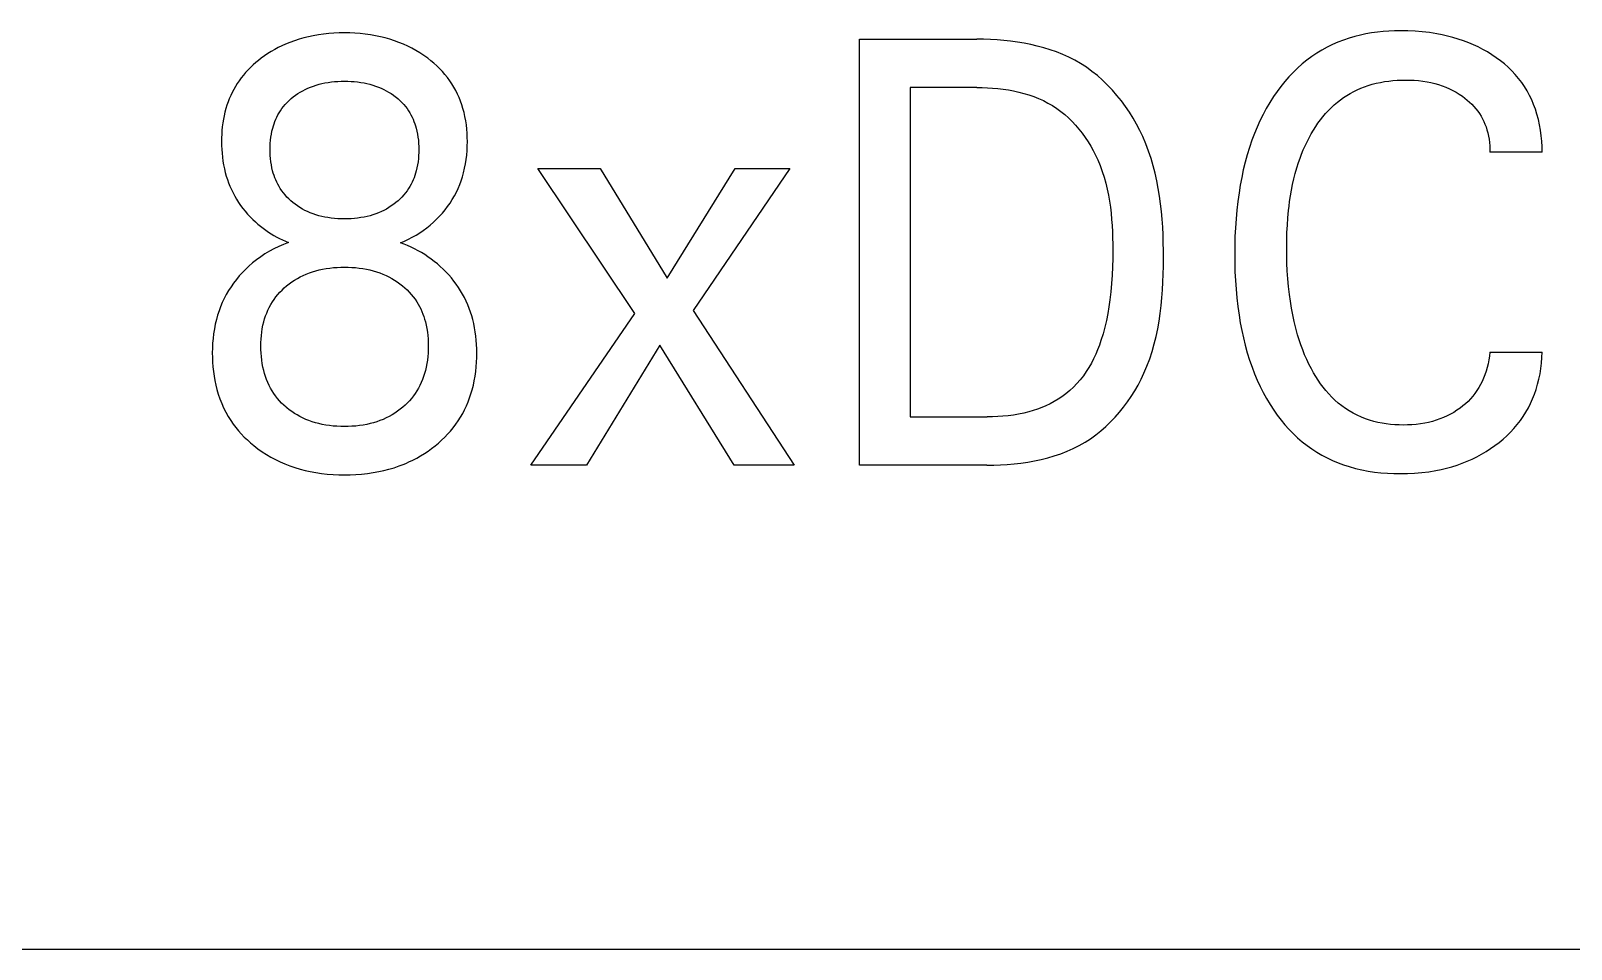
# Model space of a CAD drawing. Extents: x 0 to 420, y 0 to 297.
# Drawn here: x 146.12 to 154.08, y 225.97 to 230.71 of the extents above; entities that cross this region are included whole.
import ezdxf

# ---------------------------------------------------------------- set-up
doc = ezdxf.new("R2010")
doc.units = 0
doc.header["$LTSCALE"] = 23.1
doc.layers.add('10000_FRONT', color=7, linetype='CONTINUOUS')

msp = doc.modelspace()

# ---------------------------------------------------------------- linework, layer by layer
at = {"layer": '10000_FRONT', "color": 7, "linetype": 'CONTINUOUS'}
for p, q in [((147.5571, 230.6815), (147.5328, 230.6755)), ((147.5816, 230.6866), (147.5571, 230.6815)), ((147.6082, 230.6912), (147.5816, 230.6866)), ((147.6349, 230.6949), (147.6082, 230.6912)), ((147.6618, 230.6977), (147.6349, 230.6949)), ((147.6887, 230.6997), (147.6618, 230.6977)), ((147.7157, 230.7008), (147.6887, 230.6997)), ((147.7427, 230.7012), (147.7157, 230.7008)), ((147.7697, 230.7008), (147.7427, 230.7012)), ((147.7967, 230.6997), (147.7697, 230.7008)), ((147.8236, 230.6977), (147.7967, 230.6997)), ((147.8505, 230.6949), (147.8236, 230.6977)), ((147.8772, 230.6912), (147.8505, 230.6949)), ((147.9038, 230.6866), (147.8772, 230.6912)), ((147.9283, 230.6815), (147.9038, 230.6866)), ((147.9526, 230.6755), (147.9283, 230.6815)), ((152.9599, 230.6826), (152.9313, 230.6743)), ((152.9888, 230.6898), (152.9599, 230.6826)), ((153.0179, 230.6959), (152.9888, 230.6898)), ((153.0472, 230.7009), (153.0179, 230.6959)), ((153.0768, 230.705), (153.0472, 230.7009)), ((153.1064, 230.7081), (153.0768, 230.705)), ((153.1362, 230.7102), (153.1064, 230.7081)), ((153.166, 230.7116), (153.1362, 230.7102)), ((153.1958, 230.7121), (153.166, 230.7116)), ((153.2335, 230.7116), (153.1958, 230.7121)), ((153.2712, 230.7099), (153.2335, 230.7116)), ((153.3088, 230.7069), (153.2712, 230.7099)), ((153.3462, 230.7025), (153.3088, 230.7069)), ((153.3834, 230.6967), (153.3462, 230.7025)), ((153.4115, 230.6913), (153.3834, 230.6967)), ((153.4394, 230.685), (153.4115, 230.6913)), ((153.4672, 230.6778), (153.4394, 230.685)), ((147.3644, 230.605), (147.3468, 230.594)), ((147.3824, 230.6154), (147.3644, 230.605)), ((147.4007, 230.6252), (147.3824, 230.6154)), ((147.4193, 230.6344), (147.4007, 230.6252)), ((147.4383, 230.643), (147.4193, 230.6344)), ((147.4614, 230.6524), (147.4383, 230.643)), ((147.4849, 230.661), (147.4614, 230.6524)), ((147.5087, 230.6687), (147.4849, 230.661)), ((147.5328, 230.6755), (147.5087, 230.6687)), ((147.9767, 230.6687), (147.9526, 230.6755)), ((148.0005, 230.661), (147.9767, 230.6687)), ((148.024, 230.6524), (148.0005, 230.661)), ((148.0472, 230.643), (148.024, 230.6524)), ((148.0692, 230.6329), (148.0472, 230.643)), ((148.0909, 230.622), (148.0692, 230.6329)), ((148.1121, 230.6103), (148.0909, 230.622)), ((148.1328, 230.5978), (148.1121, 230.6103)), ((150.4028, 228.4684), (150.4028, 230.6684)), ((150.4028, 230.6684), (151.0091, 230.6684)), ((151.0436, 230.6681), (151.0091, 230.6684)), ((151.0783, 230.6669), (151.0436, 230.6681)), ((151.1131, 230.665), (151.0783, 230.6669)), ((151.1479, 230.6622), (151.1131, 230.665)), ((151.1828, 230.6585), (151.1479, 230.6622)), ((151.2175, 230.6538), (151.1828, 230.6585)), ((151.2521, 230.6481), (151.2175, 230.6538)), ((151.2865, 230.6414), (151.2521, 230.6481)), ((151.3205, 230.6335), (151.2865, 230.6414)), ((151.3542, 230.6244), (151.3205, 230.6335)), ((151.3874, 230.6142), (151.3542, 230.6244)), ((151.4201, 230.6026), (151.3874, 230.6142)), ((151.4522, 230.5897), (151.4201, 230.6026)), ((152.7899, 230.6125), (152.7634, 230.5965)), ((152.817, 230.6273), (152.7899, 230.6125)), ((152.8448, 230.6409), (152.817, 230.6273)), ((152.8732, 230.6533), (152.8448, 230.6409)), ((152.902, 230.6644), (152.8732, 230.6533)), ((152.9313, 230.6743), (152.902, 230.6644)), ((153.4946, 230.6696), (153.4672, 230.6778)), ((153.5217, 230.6605), (153.4946, 230.6696)), ((153.5485, 230.6504), (153.5217, 230.6605)), ((153.5734, 230.6399), (153.5485, 230.6504)), ((153.5979, 230.6285), (153.5734, 230.6399)), ((153.6219, 230.6161), (153.5979, 230.6285)), ((153.6455, 230.6028), (153.6219, 230.6161)), ((153.6685, 230.5885), (153.6455, 230.6028)), ((147.2577, 230.5231), (147.2449, 230.5103)), ((147.2708, 230.5356), (147.2577, 230.5231)), ((147.2844, 230.5475), (147.2708, 230.5356)), ((147.2984, 230.5591), (147.2844, 230.5475)), ((147.3127, 230.5702), (147.2984, 230.5591)), ((147.3296, 230.5824), (147.3127, 230.5702)), ((147.3468, 230.594), (147.3296, 230.5824)), ((148.153, 230.5844), (148.1328, 230.5978)), ((148.1727, 230.5702), (148.153, 230.5844)), ((148.1888, 230.5577), (148.1727, 230.5702)), ((148.2044, 230.5446), (148.1888, 230.5577)), ((148.2196, 230.5309), (148.2044, 230.5446)), ((148.2342, 230.5167), (148.2196, 230.5309)), ((151.4836, 230.5755), (151.4522, 230.5897)), ((151.5143, 230.5598), (151.4836, 230.5755)), ((151.5442, 230.5426), (151.5143, 230.5598)), ((151.574, 230.5234), (151.5442, 230.5426)), ((151.6029, 230.5026), (151.574, 230.5234)), ((152.688, 230.5408), (152.6641, 230.5195)), ((152.7129, 230.561), (152.688, 230.5408)), ((152.7377, 230.5793), (152.7129, 230.561)), ((152.7634, 230.5965), (152.7377, 230.5793)), ((153.6909, 230.5733), (153.6685, 230.5885)), ((153.7121, 230.5576), (153.6909, 230.5733)), ((153.7325, 230.541), (153.7121, 230.5576)), ((153.7523, 230.5235), (153.7325, 230.541)), ((153.7712, 230.5051), (153.7523, 230.5235)), ((147.1989, 230.4545), (147.189, 230.4398)), ((147.2096, 230.4691), (147.1989, 230.4545)), ((147.2209, 230.4832), (147.2096, 230.4691)), ((147.2326, 230.497), (147.2209, 230.4832)), ((147.2449, 230.5103), (147.2326, 230.497)), ((147.6265, 230.4395), (147.6416, 230.4427)), ((147.6416, 230.4427), (147.6583, 230.4456)), ((147.6583, 230.4456), (147.6751, 230.4478)), ((147.6751, 230.4478), (147.6919, 230.4496)), ((147.6919, 230.4496), (147.7088, 230.4508)), ((147.7088, 230.4508), (147.7258, 230.4515)), ((147.7258, 230.4515), (147.7427, 230.4517)), ((147.7427, 230.4517), (147.7597, 230.4515)), ((147.7597, 230.4515), (147.7766, 230.4508)), ((147.7766, 230.4508), (147.7935, 230.4496)), ((147.7935, 230.4496), (147.8104, 230.4478)), ((147.8104, 230.4478), (147.8272, 230.4456)), ((147.8272, 230.4456), (147.8439, 230.4427)), ((147.8439, 230.4427), (147.8589, 230.4395)), ((148.2483, 230.502), (148.2342, 230.5167)), ((148.2617, 230.4867), (148.2483, 230.502)), ((148.2745, 230.4709), (148.2617, 230.4867)), ((148.2865, 230.4545), (148.2745, 230.4709)), ((148.2976, 230.4379), (148.2865, 230.4545)), ((151.6308, 230.4804), (151.6029, 230.5026)), ((151.6577, 230.4567), (151.6308, 230.4804)), ((151.6835, 230.4319), (151.6577, 230.4567)), ((152.598, 230.4495), (152.5779, 230.4244)), ((152.6191, 230.4737), (152.598, 230.4495)), ((152.6411, 230.4971), (152.6191, 230.4737)), ((152.6641, 230.5195), (152.6411, 230.4971)), ((153.071, 230.4411), (153.0924, 230.4458)), ((153.0924, 230.4458), (153.1139, 230.4496)), ((153.1139, 230.4496), (153.1356, 230.4527)), ((153.1356, 230.4527), (153.1573, 230.4551)), ((153.1573, 230.4551), (153.1792, 230.4567)), ((153.1792, 230.4567), (153.201, 230.4577)), ((153.201, 230.4577), (153.2229, 230.4579)), ((153.2229, 230.4579), (153.2451, 230.4576)), ((153.2451, 230.4576), (153.2673, 230.4565)), ((153.2673, 230.4565), (153.2894, 230.4547)), ((153.2894, 230.4547), (153.3114, 230.4521)), ((153.3114, 230.4521), (153.3332, 230.4486)), ((153.3332, 230.4486), (153.3532, 230.4446)), ((153.3532, 230.4446), (153.373, 230.4398)), ((153.7891, 230.4859), (153.7712, 230.5051)), ((153.8061, 230.4658), (153.7891, 230.4859)), ((153.822, 230.4449), (153.8061, 230.4658)), ((153.8366, 230.4236), (153.822, 230.4449)), ((147.1552, 230.3775), (147.1482, 230.3612)), ((147.1628, 230.3936), (147.1552, 230.3775)), ((147.1709, 230.4093), (147.1628, 230.3936)), ((147.1797, 230.4247), (147.1709, 230.4093)), ((147.189, 230.4398), (147.1797, 230.4247)), ((147.4674, 230.3617), (147.4782, 230.3706)), ((147.4782, 230.3706), (147.4899, 230.3794)), ((147.4899, 230.3794), (147.502, 230.3878)), ((147.502, 230.3878), (147.5144, 230.3955)), ((147.5144, 230.3955), (147.5271, 230.4028)), ((147.5271, 230.4028), (147.5401, 230.4095)), ((147.5401, 230.4095), (147.5534, 230.4157)), ((147.5534, 230.4157), (147.5676, 230.4216)), ((147.5676, 230.4216), (147.5821, 230.4269)), ((147.5821, 230.4269), (147.5967, 230.4317)), ((147.5967, 230.4317), (147.6115, 230.4359)), ((147.6115, 230.4359), (147.6265, 230.4395)), ((147.8589, 230.4395), (147.8739, 230.4359)), ((147.8739, 230.4359), (147.8887, 230.4317)), ((147.8887, 230.4317), (147.9034, 230.4269)), ((147.9034, 230.4269), (147.9178, 230.4216)), ((147.9178, 230.4216), (147.932, 230.4157)), ((147.932, 230.4157), (147.9453, 230.4095)), ((147.9453, 230.4095), (147.9583, 230.4028)), ((147.9583, 230.4028), (147.971, 230.3955)), ((147.971, 230.3955), (147.9834, 230.3878)), ((147.9834, 230.3878), (147.9955, 230.3794)), ((147.9955, 230.3794), (148.0072, 230.3706)), ((148.0072, 230.3706), (148.0092, 230.369)), ((148.0092, 230.369), (148.0197, 230.3603)), ((148.308, 230.4209), (148.2976, 230.4379)), ((148.3176, 230.4034), (148.308, 230.4209)), ((148.3265, 230.3856), (148.3176, 230.4034)), ((148.3347, 230.3674), (148.3265, 230.3856)), ((148.3422, 230.3488), (148.3347, 230.3674)), ((150.6646, 230.419), (150.6646, 228.7179)), ((151.0091, 230.419), (150.6646, 230.419)), ((151.0091, 230.419), (151.0359, 230.4186)), ((151.0359, 230.4186), (151.0629, 230.4177)), ((151.0629, 230.4177), (151.09, 230.416)), ((151.09, 230.416), (151.1171, 230.4136)), ((151.1171, 230.4136), (151.1442, 230.4104)), ((151.1442, 230.4104), (151.1712, 230.4064)), ((151.1712, 230.4064), (151.198, 230.4014)), ((151.198, 230.4014), (151.2246, 230.3956)), ((151.2246, 230.3956), (151.2509, 230.3888)), ((151.2509, 230.3888), (151.2768, 230.3811)), ((151.2768, 230.3811), (151.3023, 230.3722)), ((151.3023, 230.3722), (151.3273, 230.3623)), ((151.7083, 230.4058), (151.6835, 230.4319)), ((151.732, 230.3787), (151.7083, 230.4058)), ((151.7546, 230.3505), (151.732, 230.3787)), ((152.5406, 230.3722), (152.5213, 230.3418)), ((152.5588, 230.3986), (152.5406, 230.3722)), ((152.5779, 230.4244), (152.5588, 230.3986)), ((152.8861, 230.3553), (152.9025, 230.367)), ((152.9025, 230.367), (152.9194, 230.378)), ((152.9194, 230.378), (152.9368, 230.3883)), ((152.9368, 230.3883), (152.9545, 230.398)), ((152.9545, 230.398), (152.9727, 230.4069)), ((152.9727, 230.4069), (152.9911, 230.4151)), ((152.9911, 230.4151), (153.0099, 230.4225)), ((153.0099, 230.4225), (153.0289, 230.4292)), ((153.0289, 230.4292), (153.0499, 230.4356)), ((153.0499, 230.4356), (153.071, 230.4411)), ((153.373, 230.4398), (153.3926, 230.4342)), ((153.3926, 230.4342), (153.4119, 230.4278)), ((153.4119, 230.4278), (153.4309, 230.4205)), ((153.4309, 230.4205), (153.4487, 230.4127)), ((153.4487, 230.4127), (153.4661, 230.4042)), ((153.4661, 230.4042), (153.4832, 230.3948)), ((153.4832, 230.3948), (153.4998, 230.3847)), ((153.4998, 230.3847), (153.5159, 230.3737)), ((153.5159, 230.3737), (153.5286, 230.3643)), ((153.5286, 230.3643), (153.5409, 230.3544)), ((153.85, 230.4015), (153.8366, 230.4236)), ((153.8623, 230.3787), (153.85, 230.4015)), ((153.8735, 230.3553), (153.8623, 230.3787)), ((147.1256, 230.2925), (147.1213, 230.2737)), ((147.1306, 230.311), (147.1256, 230.2925)), ((147.1359, 230.3279), (147.1306, 230.311)), ((147.1417, 230.3447), (147.1359, 230.3279)), ((147.1482, 230.3612), (147.1417, 230.3447)), ((147.3992, 230.2776), (147.4053, 230.2884)), ((147.4053, 230.2884), (147.4119, 230.2989)), ((147.4119, 230.2989), (147.4198, 230.3104)), ((147.4198, 230.3104), (147.4284, 230.3215)), ((147.4284, 230.3215), (147.4374, 230.3322)), ((147.4374, 230.3322), (147.447, 230.3425)), ((147.447, 230.3425), (147.457, 230.3523)), ((147.457, 230.3523), (147.4674, 230.3617)), ((148.0197, 230.3603), (148.0298, 230.3511)), ((148.0298, 230.3511), (148.0395, 230.3414)), ((148.0395, 230.3414), (148.0487, 230.3314)), ((148.0487, 230.3314), (148.0575, 230.3209)), ((148.0575, 230.3209), (148.0658, 230.3101)), ((148.0658, 230.3101), (148.0735, 230.2989)), ((148.0735, 230.2989), (148.0801, 230.2884)), ((148.0801, 230.2884), (148.0862, 230.2776)), ((148.3488, 230.3301), (148.3422, 230.3488)), ((148.3548, 230.311), (148.3488, 230.3301)), ((148.3604, 230.2901), (148.3548, 230.311)), ((148.3652, 230.269), (148.3604, 230.2901)), ((151.3273, 230.3623), (151.3518, 230.3513)), ((151.3518, 230.3513), (151.3756, 230.339)), ((151.3756, 230.339), (151.3987, 230.3256)), ((151.3987, 230.3256), (151.4206, 230.3113)), ((151.4206, 230.3113), (151.4417, 230.2958)), ((151.4417, 230.2958), (151.4621, 230.2793)), ((151.776, 230.3214), (151.7546, 230.3505)), ((151.7963, 230.2915), (151.776, 230.3214)), ((151.8154, 230.2608), (151.7963, 230.2915)), ((152.5032, 230.3108), (152.4862, 230.2791)), ((152.5213, 230.3418), (152.5032, 230.3108)), ((152.7958, 230.2681), (152.8095, 230.2843)), ((152.8095, 230.2843), (152.8238, 230.2998)), ((152.8238, 230.2998), (152.8387, 230.3148)), ((152.8387, 230.3148), (152.8541, 230.3292)), ((152.8541, 230.3292), (152.8702, 230.3429)), ((152.8702, 230.3429), (152.8861, 230.3553)), ((153.5409, 230.3544), (153.5528, 230.344)), ((153.5528, 230.344), (153.5642, 230.3331)), ((153.5642, 230.3331), (153.5751, 230.3217)), ((153.5751, 230.3217), (153.5854, 230.3098)), ((153.5854, 230.3098), (153.595, 230.2973)), ((153.595, 230.2973), (153.6038, 230.2847)), ((153.6038, 230.2847), (153.6119, 230.2717)), ((153.8837, 230.3314), (153.8735, 230.3553)), ((153.8927, 230.307), (153.8837, 230.3314)), ((153.9007, 230.2823), (153.8927, 230.307)), ((147.1121, 230.2168), (147.1102, 230.1976)), ((147.1145, 230.2359), (147.1121, 230.2168)), ((147.1176, 230.2549), (147.1145, 230.2359)), ((147.1213, 230.2737), (147.1176, 230.2549)), ((147.3684, 230.1932), (147.3721, 230.2085)), ((147.3721, 230.2085), (147.3755, 230.2204)), ((147.3755, 230.2204), (147.3794, 230.2322)), ((147.3794, 230.2322), (147.3837, 230.2438)), ((147.3837, 230.2438), (147.3884, 230.2553)), ((147.3884, 230.2553), (147.3936, 230.2666)), ((147.3936, 230.2666), (147.3992, 230.2776)), ((148.0862, 230.2776), (148.0918, 230.2666)), ((148.0918, 230.2666), (148.097, 230.2553)), ((148.097, 230.2553), (148.1018, 230.2438)), ((148.1018, 230.2438), (148.1061, 230.2322)), ((148.1061, 230.2322), (148.1099, 230.2204)), ((148.1099, 230.2204), (148.1133, 230.2085)), ((148.1133, 230.2085), (148.1171, 230.1932)), ((148.3691, 230.2477), (148.3652, 230.269)), ((148.3722, 230.2263), (148.3691, 230.2477)), ((148.3746, 230.2048), (148.3722, 230.2263)), ((148.3763, 230.1832), (148.3746, 230.2048)), ((151.4621, 230.2793), (151.4817, 230.2617)), ((151.4817, 230.2617), (151.5006, 230.2432)), ((151.5006, 230.2432), (151.5186, 230.2239)), ((151.5186, 230.2239), (151.5358, 230.2037)), ((151.8332, 230.2295), (151.8154, 230.2608)), ((151.8499, 230.1977), (151.8332, 230.2295)), ((152.4555, 230.2141), (152.4418, 230.1809)), ((152.4703, 230.2469), (152.4555, 230.2141)), ((152.4862, 230.2791), (152.4703, 230.2469)), ((152.7468, 230.1991), (152.7582, 230.217)), ((152.7582, 230.217), (152.7701, 230.2344)), ((152.7701, 230.2344), (152.7827, 230.2515)), ((152.7827, 230.2515), (152.7958, 230.2681)), ((153.6119, 230.2717), (153.6193, 230.2582)), ((153.6193, 230.2582), (153.6261, 230.2444)), ((153.6261, 230.2444), (153.6322, 230.2303)), ((153.6322, 230.2303), (153.6377, 230.2159)), ((153.6377, 230.2159), (153.6425, 230.2012)), ((153.9082, 230.2546), (153.9007, 230.2823)), ((153.9145, 230.2267), (153.9082, 230.2546)), ((153.9195, 230.1985), (153.9145, 230.2267)), ((147.1081, 230.1591), (147.1079, 230.1399)), ((147.1079, 230.1399), (147.1082, 230.1197)), ((147.1089, 230.1784), (147.1081, 230.1591)), ((147.1102, 230.1976), (147.1089, 230.1784)), ((147.3591, 230.1151), (147.3598, 230.1308)), ((147.3598, 230.1308), (147.3611, 230.1465)), ((147.3611, 230.1465), (147.3629, 230.1622)), ((147.3629, 230.1622), (147.3653, 230.1777)), ((147.3653, 230.1777), (147.3684, 230.1932)), ((148.1171, 230.1932), (148.1201, 230.1777)), ((148.1201, 230.1777), (148.1225, 230.1622)), ((148.1225, 230.1622), (148.1244, 230.1465)), ((148.1244, 230.1465), (148.1256, 230.1308)), ((148.1256, 230.1308), (148.1264, 230.1151)), ((148.3772, 230.1615), (148.3763, 230.1832)), ((148.3776, 230.1399), (148.3772, 230.1615)), ((148.3772, 230.1167), (148.3776, 230.1399)), ((151.5358, 230.2037), (151.5522, 230.1828)), ((151.5522, 230.1828), (151.5678, 230.1612)), ((151.5678, 230.1612), (151.5825, 230.139)), ((151.5825, 230.139), (151.5964, 230.1163)), ((151.8652, 230.1653), (151.8499, 230.1977)), ((151.881, 230.1284), (151.8652, 230.1653)), ((151.8953, 230.091), (151.881, 230.1284)), ((152.4291, 230.1473), (152.4161, 230.1095)), ((152.4418, 230.1809), (152.4291, 230.1473)), ((152.7035, 230.1178), (152.7134, 230.1386)), ((152.7134, 230.1386), (152.7239, 230.1591)), ((152.7239, 230.1591), (152.735, 230.1793)), ((152.735, 230.1793), (152.7468, 230.1991)), ((153.6425, 230.2012), (153.6471, 230.185)), ((153.6471, 230.185), (153.6508, 230.1685)), ((153.6508, 230.1685), (153.6538, 230.152)), ((153.6538, 230.152), (153.6561, 230.1353)), ((153.6561, 230.1353), (153.6576, 230.1186)), ((153.9232, 230.1702), (153.9195, 230.1985)), ((153.9257, 230.1418), (153.9232, 230.1702)), ((153.9269, 230.1135), (153.9257, 230.1418)), ((147.1082, 230.1197), (147.109, 230.0995)), ((147.109, 230.0995), (147.1105, 230.0794)), ((147.1105, 230.0794), (147.1125, 230.0593)), ((147.1125, 230.0593), (147.1152, 230.0393)), ((147.3588, 230.0993), (147.3591, 230.1151)), ((147.3591, 230.0834), (147.3588, 230.0993)), ((147.3598, 230.0675), (147.3591, 230.0834)), ((147.361, 230.0517), (147.3598, 230.0675)), ((147.3628, 230.0359), (147.361, 230.0517)), ((148.1244, 230.0517), (148.1226, 230.0359)), ((148.1257, 230.0675), (148.1244, 230.0517)), ((148.1264, 230.0834), (148.1257, 230.0675)), ((148.1264, 230.1151), (148.1266, 230.0993)), ((148.1266, 230.0993), (148.1264, 230.0834)), ((148.3679, 230.0245), (148.3715, 230.0474)), ((148.3715, 230.0474), (148.3742, 230.0704)), ((148.3742, 230.0704), (148.3761, 230.0935)), ((148.3761, 230.0935), (148.3772, 230.1167)), ((151.5964, 230.1163), (151.6093, 230.0931)), ((151.6093, 230.0931), (151.6214, 230.0694)), ((151.6214, 230.0694), (151.6325, 230.0454)), ((151.6325, 230.0454), (151.6448, 230.016)), ((151.908, 230.0532), (151.8953, 230.091)), ((151.9193, 230.015), (151.908, 230.0532)), ((152.4044, 230.0713), (152.3939, 230.0327)), ((152.4161, 230.1095), (152.4044, 230.0713)), ((152.6699, 230.0321), (152.6775, 230.0538)), ((152.6775, 230.0538), (152.6856, 230.0754)), ((152.6856, 230.0754), (152.6943, 230.0967)), ((152.6943, 230.0967), (152.7035, 230.1178)), ((153.6576, 230.1186), (153.6583, 230.1019)), ((153.6583, 230.1019), (153.6583, 230.0853)), ((153.9269, 230.0853), (153.6583, 230.0853)), ((153.9269, 230.0853), (153.9269, 230.1135)), ((147.1152, 230.0393), (147.1185, 230.0195)), ((147.1185, 230.0195), (147.1226, 229.9997)), ((147.1226, 229.9997), (147.1273, 229.9801)), ((147.1273, 229.9801), (147.1324, 229.962)), ((147.3652, 230.0202), (147.3628, 230.0359)), ((147.3683, 230.0046), (147.3652, 230.0202)), ((147.3719, 229.9891), (147.3683, 230.0046)), ((147.3753, 229.9771), (147.3719, 229.9891)), ((147.3791, 229.9652), (147.3753, 229.9771)), ((148.1101, 229.9771), (148.1063, 229.9652)), ((148.1135, 229.9891), (148.1101, 229.9771)), ((148.1172, 230.0046), (148.1135, 229.9891)), ((148.1202, 230.0202), (148.1172, 230.0046)), ((148.1226, 230.0359), (148.1202, 230.0202)), ((148.3523, 229.9585), (148.3581, 229.9793)), ((148.3581, 229.9793), (148.3635, 230.0018)), ((148.3635, 230.0018), (148.3679, 230.0245)), ((149.2416, 229.2527), (148.7411, 230.0011)), ((148.7411, 230.0011), (149.0639, 230.0011)), ((149.0639, 230.0011), (149.4098, 229.4351)), ((149.4098, 229.4351), (149.7612, 230.0011)), ((150.0433, 230.0011), (149.5428, 229.2667)), ((149.7612, 230.0011), (150.0433, 230.0011)), ((151.6448, 230.016), (151.6557, 229.9862)), ((151.6557, 229.9862), (151.6654, 229.956)), ((151.9293, 229.9764), (151.9193, 230.015)), ((151.9381, 229.9375), (151.9293, 229.9764)), ((152.3844, 229.9939), (152.376, 229.9548)), ((152.3939, 230.0327), (152.3844, 229.9939)), ((152.6456, 229.9468), (152.6529, 229.9754)), ((152.6529, 229.9754), (152.661, 230.0039)), ((152.661, 230.0039), (152.6699, 230.0321)), ((147.1324, 229.962), (147.1381, 229.9441)), ((147.1381, 229.9441), (147.1445, 229.9264)), ((147.1445, 229.9264), (147.1515, 229.9089)), ((147.1515, 229.9089), (147.1591, 229.8917)), ((147.1591, 229.8917), (147.1673, 229.8747)), ((147.3834, 229.9534), (147.3791, 229.9652)), ((147.388, 229.9418), (147.3834, 229.9534)), ((147.3932, 229.9304), (147.388, 229.9418)), ((147.3987, 229.9193), (147.3932, 229.9304)), ((147.4048, 229.9083), (147.3987, 229.9193)), ((147.4113, 229.8977), (147.4048, 229.9083)), ((147.4191, 229.886), (147.4113, 229.8977)), ((147.4276, 229.8748), (147.4191, 229.886)), ((148.0663, 229.886), (148.0579, 229.8748)), ((148.0742, 229.8977), (148.0663, 229.886)), ((148.0807, 229.9083), (148.0742, 229.8977)), ((148.0867, 229.9193), (148.0807, 229.9083)), ((148.0923, 229.9304), (148.0867, 229.9193)), ((148.0974, 229.9418), (148.0923, 229.9304)), ((148.1021, 229.9534), (148.0974, 229.9418)), ((148.1063, 229.9652), (148.1021, 229.9534)), ((148.3206, 229.8783), (148.3297, 229.8979)), ((148.3297, 229.8979), (148.338, 229.9178)), ((148.338, 229.9178), (148.3456, 229.938)), ((148.3456, 229.938), (148.3523, 229.9585)), ((151.6654, 229.956), (151.674, 229.9255)), ((151.674, 229.9255), (151.6815, 229.8947)), ((151.6815, 229.8947), (151.6879, 229.8637)), ((151.9456, 229.8983), (151.9381, 229.9375)), ((151.9521, 229.8588), (151.9456, 229.8983)), ((152.3686, 229.9155), (152.3622, 229.876)), ((152.376, 229.9548), (152.3686, 229.9155)), ((152.6282, 229.8597), (152.6333, 229.8889)), ((152.6333, 229.8889), (152.6391, 229.9179)), ((152.6391, 229.9179), (152.6456, 229.9468)), ((147.1673, 229.8747), (147.1762, 229.8581)), ((147.1762, 229.8581), (147.1857, 229.8419)), ((147.1857, 229.8419), (147.1959, 229.8258)), ((147.1959, 229.8258), (147.2067, 229.8101)), ((147.2067, 229.8101), (147.2181, 229.7949)), ((147.4365, 229.864), (147.4276, 229.8748)), ((147.4459, 229.8536), (147.4365, 229.864)), ((147.4558, 229.8436), (147.4459, 229.8536)), ((147.4661, 229.834), (147.4558, 229.8436)), ((147.4768, 229.8249), (147.4661, 229.834)), ((147.4885, 229.8158), (147.4768, 229.8249)), ((147.5006, 229.8072), (147.4885, 229.8158)), ((147.5131, 229.7991), (147.5006, 229.8072)), ((147.9848, 229.8072), (147.9724, 229.7991)), ((147.9969, 229.8158), (147.9848, 229.8072)), ((148.0086, 229.8249), (147.9969, 229.8158)), ((148.0193, 229.834), (148.0086, 229.8249)), ((148.0296, 229.8436), (148.0193, 229.834)), ((148.0395, 229.8536), (148.0296, 229.8436)), ((148.0489, 229.864), (148.0395, 229.8536)), ((148.0579, 229.8748), (148.0489, 229.864)), ((148.2755, 229.8043), (148.2881, 229.8221)), ((148.2881, 229.8221), (148.2998, 229.8405)), ((148.2998, 229.8405), (148.3106, 229.8592)), ((148.3106, 229.8592), (148.3206, 229.8783)), ((151.6879, 229.8637), (151.6934, 229.8325)), ((151.6934, 229.8325), (151.6979, 229.801)), ((151.9574, 229.819), (151.9521, 229.8588)), ((151.9619, 229.7791), (151.9574, 229.819)), ((152.3559, 229.8309), (152.3508, 229.7857)), ((152.3622, 229.876), (152.3559, 229.8309)), ((152.618, 229.7834), (152.6207, 229.8069)), ((152.6207, 229.8069), (152.6238, 229.8305)), ((152.6238, 229.8305), (152.6282, 229.8597)), ((147.2181, 229.7949), (147.2301, 229.78)), ((147.2301, 229.78), (147.2426, 229.7656)), ((147.2426, 229.7656), (147.2556, 229.7517)), ((147.2556, 229.7517), (147.269, 229.7382)), ((147.269, 229.7382), (147.2829, 229.7251)), ((147.5258, 229.7916), (147.5131, 229.7991)), ((147.5389, 229.7846), (147.5258, 229.7916)), ((147.5522, 229.7781), (147.5389, 229.7846)), ((147.5665, 229.772), (147.5522, 229.7781)), ((147.581, 229.7665), (147.5665, 229.772)), ((147.5957, 229.7615), (147.581, 229.7665)), ((147.6106, 229.7571), (147.5957, 229.7615)), ((147.6256, 229.7533), (147.6106, 229.7571)), ((147.6408, 229.7501), (147.6256, 229.7533)), ((147.6576, 229.7471), (147.6408, 229.7501)), ((147.6746, 229.7447), (147.6576, 229.7471)), ((147.6915, 229.7429), (147.6746, 229.7447)), ((147.7086, 229.7417), (147.6915, 229.7429)), ((147.7256, 229.7409), (147.7086, 229.7417)), ((147.7427, 229.7407), (147.7256, 229.7409)), ((147.7598, 229.7409), (147.7427, 229.7407)), ((147.7769, 229.7417), (147.7598, 229.7409)), ((147.7939, 229.7429), (147.7769, 229.7417)), ((147.8109, 229.7447), (147.7939, 229.7429)), ((147.8278, 229.7471), (147.8109, 229.7447)), ((147.8446, 229.7501), (147.8278, 229.7471)), ((147.8598, 229.7533), (147.8446, 229.7501)), ((147.8748, 229.7571), (147.8598, 229.7533)), ((147.8898, 229.7615), (147.8748, 229.7571)), ((147.9045, 229.7665), (147.8898, 229.7615)), ((147.919, 229.772), (147.9045, 229.7665)), ((147.9332, 229.7781), (147.919, 229.772)), ((147.9466, 229.7846), (147.9332, 229.7781)), ((147.9596, 229.7916), (147.9466, 229.7846)), ((147.9724, 229.7991), (147.9596, 229.7916)), ((148.2026, 229.7236), (148.2184, 229.7385)), ((148.2184, 229.7385), (148.2337, 229.754)), ((148.2337, 229.754), (148.2483, 229.7702)), ((148.2483, 229.7702), (148.2623, 229.787)), ((148.2623, 229.787), (148.2755, 229.8043)), ((151.6979, 229.801), (151.7017, 229.7694)), ((151.7017, 229.7694), (151.7046, 229.7377)), ((151.7046, 229.7377), (151.7069, 229.7059)), ((151.9654, 229.7389), (151.9619, 229.7791)), ((151.9681, 229.6986), (151.9654, 229.7389)), ((152.3467, 229.7403), (152.3436, 229.6949)), ((152.3508, 229.7857), (152.3467, 229.7403)), ((152.6118, 229.7078), (152.6145, 229.7457)), ((152.6145, 229.7457), (152.618, 229.7834)), ((147.2829, 229.7251), (147.2957, 229.7138)), ((147.2957, 229.7138), (147.3089, 229.7028)), ((147.3089, 229.7028), (147.3224, 229.6923)), ((147.3224, 229.6923), (147.3362, 229.6822)), ((147.3362, 229.6822), (147.35, 229.6727)), ((147.35, 229.6727), (147.3642, 229.6636)), ((147.3642, 229.6636), (147.3785, 229.655)), ((147.3785, 229.655), (147.3932, 229.6468)), ((148.0928, 229.6459), (148.1123, 229.657)), ((148.1123, 229.657), (148.1313, 229.6688)), ((148.1313, 229.6688), (148.1498, 229.6813)), ((148.1498, 229.6813), (148.168, 229.6947)), ((148.168, 229.6947), (148.1855, 229.7088)), ((148.1855, 229.7088), (148.2026, 229.7236)), ((151.7069, 229.7059), (151.7086, 229.6741)), ((151.7086, 229.6741), (151.7097, 229.6422)), ((151.9701, 229.6582), (151.9681, 229.6986)), ((151.9714, 229.6177), (151.9701, 229.6582)), ((152.3415, 229.6494), (152.3402, 229.6038)), ((152.3436, 229.6949), (152.3415, 229.6494)), ((152.6088, 229.6321), (152.6099, 229.67)), ((152.6099, 229.67), (152.6118, 229.7078)), ((147.3552, 229.5733), (147.3324, 229.5596)), ((147.3786, 229.586), (147.3552, 229.5733)), ((147.4032, 229.5981), (147.3786, 229.586)), ((147.3932, 229.6468), (147.408, 229.6392)), ((147.4283, 229.6091), (147.4032, 229.5981)), ((147.408, 229.6392), (147.423, 229.632)), ((147.423, 229.632), (147.4383, 229.6253)), ((147.4538, 229.6191), (147.4283, 229.6091)), ((147.4383, 229.6253), (147.4538, 229.6191)), ((148.0316, 229.6175), (148.0524, 229.6262)), ((148.0504, 229.6105), (148.0316, 229.6175)), ((148.069, 229.6029), (148.0504, 229.6105)), ((148.0524, 229.6262), (148.0728, 229.6357)), ((148.0872, 229.5947), (148.069, 229.6029)), ((148.0728, 229.6357), (148.0928, 229.6459)), ((148.1052, 229.5858), (148.0872, 229.5947)), ((148.1229, 229.5764), (148.1052, 229.5858)), ((148.1402, 229.5664), (148.1229, 229.5764)), ((151.7097, 229.6422), (151.7103, 229.6104)), ((151.7104, 229.5786), (151.7101, 229.5355)), ((151.7103, 229.6104), (151.7104, 229.5786)), ((151.9721, 229.5771), (151.9714, 229.6177)), ((151.9722, 229.5365), (151.9721, 229.5771)), ((152.3402, 229.6038), (152.3398, 229.5583)), ((152.6084, 229.5941), (152.6088, 229.6321)), ((152.6087, 229.5534), (152.6084, 229.5941)), ((147.249, 229.4959), (147.2319, 229.4798)), ((147.2687, 229.5132), (147.249, 229.4959)), ((147.2892, 229.5295), (147.2687, 229.5132)), ((147.3103, 229.5449), (147.2892, 229.5295)), ((147.3324, 229.5596), (147.3103, 229.5449)), ((147.6665, 229.4866), (147.6855, 229.4887)), ((147.6855, 229.4887), (147.7045, 229.4901)), ((147.7045, 229.4901), (147.7236, 229.491)), ((147.7236, 229.491), (147.7427, 229.4912)), ((147.7427, 229.4912), (147.762, 229.491)), ((147.762, 229.491), (147.7812, 229.4901)), ((147.7812, 229.4901), (147.8004, 229.4887)), ((147.8004, 229.4887), (147.8195, 229.4867)), ((148.1573, 229.5559), (148.1402, 229.5664)), ((148.1739, 229.5448), (148.1573, 229.5559)), ((148.1905, 229.533), (148.1739, 229.5448)), ((148.2067, 229.5206), (148.1905, 229.533)), ((148.2225, 229.5078), (148.2067, 229.5206)), ((148.2378, 229.4944), (148.2225, 229.5078)), ((148.2528, 229.4804), (148.2378, 229.4944)), ((151.7089, 229.4925), (151.707, 229.4497)), ((151.7101, 229.5355), (151.7089, 229.4925)), ((151.9711, 229.4547), (151.9719, 229.4956)), ((151.9719, 229.4956), (151.9722, 229.5365)), ((152.3398, 229.5583), (152.3403, 229.513)), ((152.3403, 229.513), (152.3415, 229.4678)), ((152.6098, 229.5127), (152.6087, 229.5534)), ((152.6116, 229.472), (152.6098, 229.5127)), ((147.1704, 229.409), (147.1569, 229.3897)), ((147.1847, 229.4276), (147.1704, 229.409)), ((147.1997, 229.4456), (147.1847, 229.4276)), ((147.2155, 229.463), (147.1997, 229.4456)), ((147.2319, 229.4798), (147.2155, 229.463)), ((147.4575, 229.405), (147.4711, 229.4149)), ((147.4711, 229.4149), (147.4851, 229.4242)), ((147.4851, 229.4242), (147.4995, 229.4328)), ((147.4995, 229.4328), (147.5142, 229.4409)), ((147.5142, 229.4409), (147.5293, 229.4483)), ((147.5293, 229.4483), (147.5453, 229.4553)), ((147.5453, 229.4553), (147.5615, 229.4617)), ((147.5615, 229.4617), (147.5781, 229.4673)), ((147.5781, 229.4673), (147.5948, 229.4724)), ((147.5948, 229.4724), (147.6117, 229.4767)), ((147.6117, 229.4767), (147.6288, 229.4805)), ((147.6288, 229.4805), (147.6476, 229.4839)), ((147.6476, 229.4839), (147.6665, 229.4866)), ((147.8195, 229.4867), (147.8385, 229.4839)), ((147.8385, 229.4839), (147.8574, 229.4805)), ((147.8574, 229.4805), (147.8745, 229.4767)), ((147.8745, 229.4767), (147.8915, 229.4724)), ((147.8915, 229.4724), (147.9084, 229.4673)), ((147.9084, 229.4673), (147.925, 229.4617)), ((147.925, 229.4617), (147.9413, 229.4553)), ((147.9413, 229.4553), (147.9573, 229.4483)), ((147.9573, 229.4483), (147.9724, 229.4409)), ((147.9724, 229.4409), (147.9872, 229.4328)), ((147.9872, 229.4328), (148.0016, 229.4242)), ((148.0016, 229.4242), (148.0156, 229.4149)), ((148.0156, 229.4149), (148.0293, 229.405)), ((148.2673, 229.466), (148.2528, 229.4804)), ((148.2813, 229.451), (148.2673, 229.466)), ((148.2947, 229.4356), (148.2813, 229.451)), ((148.3076, 229.4197), (148.2947, 229.4356)), ((148.3199, 229.4033), (148.3076, 229.4197)), ((151.707, 229.4497), (151.7041, 229.407)), ((151.9674, 229.3733), (151.9696, 229.414)), ((151.9696, 229.414), (151.9711, 229.4547)), ((152.3415, 229.4678), (152.3436, 229.4227)), ((152.3436, 229.4227), (152.3467, 229.3775)), ((152.6144, 229.4314), (152.6116, 229.472)), ((152.618, 229.3909), (152.6144, 229.4314)), ((147.1218, 229.3293), (147.1119, 229.3083)), ((147.1326, 229.3499), (147.1218, 229.3293)), ((147.1442, 229.37), (147.1326, 229.3499)), ((147.1569, 229.3897), (147.1442, 229.37)), ((147.3793, 229.3248), (147.3888, 229.3376)), ((147.3888, 229.3376), (147.3989, 229.3499)), ((147.3989, 229.3499), (147.4095, 229.3618)), ((147.4095, 229.3618), (147.4206, 229.3732)), ((147.4206, 229.3732), (147.4322, 229.3842)), ((147.4322, 229.3842), (147.4443, 229.3946)), ((147.4443, 229.3946), (147.4575, 229.405)), ((148.0293, 229.405), (148.0425, 229.3946)), ((148.0425, 229.3946), (148.0545, 229.3842)), ((148.0545, 229.3842), (148.0662, 229.3734)), ((148.0662, 229.3734), (148.0773, 229.3621)), ((148.0773, 229.3621), (148.0879, 229.3503)), ((148.0879, 229.3503), (148.098, 229.3381)), ((148.098, 229.3381), (148.1075, 229.3254)), ((148.3316, 229.3865), (148.3199, 229.4033)), ((148.3426, 229.3693), (148.3316, 229.3865)), ((148.3528, 229.3518), (148.3426, 229.3693)), ((148.3624, 229.334), (148.3528, 229.3518)), ((148.3713, 229.3158), (148.3624, 229.334)), ((151.7002, 229.3643), (151.6952, 229.3218)), ((151.7041, 229.407), (151.7002, 229.3643)), ((151.9605, 229.2924), (151.9644, 229.3328)), ((151.9644, 229.3328), (151.9674, 229.3733)), ((152.3467, 229.3775), (152.3508, 229.3325)), ((152.3508, 229.3325), (152.356, 229.2876)), ((152.6226, 229.3504), (152.618, 229.3909)), ((152.6274, 229.3151), (152.6226, 229.3504)), ((147.0949, 229.2652), (147.0877, 229.2431)), ((147.103, 229.2869), (147.0949, 229.2652)), ((147.1119, 229.3083), (147.103, 229.2869)), ((147.3355, 229.239), (147.3412, 229.2542)), ((147.3412, 229.2542), (147.3475, 229.269)), ((147.3475, 229.269), (147.3545, 229.2836)), ((147.3545, 229.2836), (147.3621, 229.2978)), ((147.3621, 229.2978), (147.3704, 229.3116)), ((147.3704, 229.3116), (147.3793, 229.3248)), ((148.1075, 229.3254), (148.1164, 229.3123)), ((148.1164, 229.3123), (148.1237, 229.3002)), ((148.1237, 229.3002), (148.1305, 229.2879)), ((148.1305, 229.2879), (148.1368, 229.2752)), ((148.1368, 229.2752), (148.1426, 229.2624)), ((148.1426, 229.2624), (148.1478, 229.2492)), ((148.3795, 229.2973), (148.3713, 229.3158)), ((148.387, 229.2785), (148.3795, 229.2973)), ((148.3938, 229.2594), (148.387, 229.2785)), ((148.4, 229.2401), (148.3938, 229.2594)), ((148.7045, 228.4684), (149.2416, 229.2527)), ((149.5428, 229.2667), (150.065, 228.4684)), ((151.6842, 229.2513), (151.6773, 229.2163)), ((151.6902, 229.2865), (151.6842, 229.2513)), ((151.6952, 229.3218), (151.6902, 229.2865)), ((151.9497, 229.2124), (151.9556, 229.2523)), ((151.9556, 229.2523), (151.9605, 229.2924)), ((152.356, 229.2876), (152.3623, 229.2428)), ((152.6331, 229.2798), (152.6274, 229.3151)), ((152.6396, 229.2448), (152.6331, 229.2798)), ((147.0708, 229.1723), (147.067, 229.1477)), ((147.0756, 229.1966), (147.0708, 229.1723)), ((147.0814, 229.2208), (147.0756, 229.1966)), ((147.0877, 229.2431), (147.0814, 229.2208)), ((147.3159, 229.1556), (147.3186, 229.1733)), ((147.3186, 229.1733), (147.322, 229.1908)), ((147.322, 229.1908), (147.3261, 229.2082)), ((147.3261, 229.2082), (147.3305, 229.2237)), ((147.3305, 229.2237), (147.3355, 229.239)), ((148.1478, 229.2492), (148.1526, 229.2359)), ((148.1526, 229.2359), (148.1569, 229.2225)), ((148.1569, 229.2225), (148.1607, 229.2089)), ((148.1607, 229.2089), (148.1648, 229.1914)), ((148.1648, 229.1914), (148.1682, 229.1737)), ((148.1682, 229.1737), (148.1709, 229.156)), ((148.4054, 229.2206), (148.4, 229.2401)), ((148.4105, 229.1995), (148.4054, 229.2206)), ((148.4149, 229.1782), (148.4105, 229.1995)), ((148.4185, 229.1568), (148.4149, 229.1782)), ((151.6693, 229.1815), (151.66, 229.147)), ((151.6773, 229.2163), (151.6693, 229.1815)), ((151.9343, 229.1335), (151.9426, 229.1728)), ((151.9426, 229.1728), (151.9497, 229.2124)), ((152.3623, 229.2428), (152.3688, 229.2037)), ((152.3688, 229.2037), (152.3762, 229.1648)), ((152.6471, 229.2099), (152.6396, 229.2448)), ((152.6556, 229.1753), (152.6471, 229.2099)), ((152.6651, 229.1409), (152.6556, 229.1753)), ((147.0621, 229.0982), (147.0609, 229.0733)), ((147.0641, 229.123), (147.0621, 229.0982)), ((147.067, 229.1477), (147.0641, 229.123)), ((147.3114, 229.0843), (147.3116, 229.1022)), ((147.3116, 229.1022), (147.3125, 229.1201)), ((147.3125, 229.1201), (147.3139, 229.1379)), ((147.3139, 229.1379), (147.3159, 229.1556)), ((148.1709, 229.156), (148.1729, 229.1382)), ((148.1729, 229.1382), (148.1743, 229.1202)), ((148.1743, 229.1202), (148.1752, 229.1023)), ((148.1752, 229.1023), (148.1754, 229.0843)), ((148.4213, 229.1353), (148.4185, 229.1568)), ((148.4235, 229.1137), (148.4213, 229.1353)), ((148.4251, 229.092), (148.4235, 229.1137)), ((148.426, 229.0702), (148.4251, 229.092)), ((151.6495, 229.1129), (151.6412, 229.0887)), ((151.66, 229.147), (151.6495, 229.1129)), ((151.9136, 229.056), (151.9246, 229.0946)), ((151.9246, 229.0946), (151.9343, 229.1335)), ((152.3762, 229.1648), (152.3847, 229.126)), ((152.3847, 229.126), (152.3942, 229.0876)), ((152.6731, 229.1151), (152.6651, 229.1409)), ((152.6817, 229.0895), (152.6731, 229.1151)), ((147.0609, 229.0733), (147.0604, 229.0484)), ((147.0604, 229.0484), (147.0607, 229.0244)), ((147.0607, 229.0244), (147.0617, 229.0005)), ((147.3116, 229.066), (147.3114, 229.0843)), ((147.3124, 229.0478), (147.3116, 229.066)), ((147.3137, 229.0296), (147.3124, 229.0478)), ((147.3157, 229.0114), (147.3137, 229.0296)), ((147.3184, 228.9934), (147.3157, 229.0114)), ((148.171, 229.0114), (148.1683, 228.9934)), ((148.173, 229.0296), (148.171, 229.0114)), ((148.1744, 229.0478), (148.173, 229.0296)), ((148.1752, 229.066), (148.1744, 229.0478)), ((148.1754, 229.0843), (148.1752, 229.066)), ((148.4251, 229.0002), (148.4261, 229.0243)), ((148.4264, 229.0484), (148.426, 229.0702)), ((148.4261, 229.0243), (148.4264, 229.0484)), ((149.3719, 229.089), (148.992, 228.4684)), ((149.7544, 228.4684), (149.3719, 229.089)), ((151.6115, 229.0182), (151.5998, 228.9955)), ((151.6222, 229.0413), (151.6115, 229.0182)), ((151.6321, 229.0648), (151.6222, 229.0413)), ((151.6412, 229.0887), (151.6321, 229.0648)), ((151.8868, 228.9803), (151.901, 229.0179)), ((151.901, 229.0179), (151.9136, 229.056)), ((152.3942, 229.0876), (152.4049, 229.0494)), ((152.4049, 229.0494), (152.4167, 229.0116)), ((152.4167, 229.0116), (152.4297, 228.9741)), ((152.691, 229.0642), (152.6817, 229.0895)), ((152.7011, 229.0391), (152.691, 229.0642)), ((152.7119, 229.0143), (152.7011, 229.0391)), ((152.7235, 228.9899), (152.7119, 229.0143)), ((153.6529, 229.0122), (153.649, 228.9926)), ((153.6561, 229.0319), (153.6529, 229.0122)), ((153.6583, 229.0516), (153.6561, 229.0319)), ((153.6583, 229.0516), (153.9269, 229.0516)), ((153.9242, 228.9961), (153.9262, 229.0239)), ((153.9262, 229.0239), (153.9269, 229.0516)), ((147.0617, 229.0005), (147.0634, 228.9765)), ((147.0634, 228.9765), (147.0659, 228.9527)), ((147.0659, 228.9527), (147.0692, 228.929)), ((147.3218, 228.9755), (147.3184, 228.9934)), ((147.3258, 228.9577), (147.3218, 228.9755)), ((147.3301, 228.9419), (147.3258, 228.9577)), ((147.335, 228.9263), (147.3301, 228.9419)), ((148.1565, 228.9419), (148.1515, 228.9262)), ((148.1608, 228.9577), (148.1565, 228.9419)), ((148.1649, 228.9754), (148.1608, 228.9577)), ((148.1683, 228.9934), (148.1649, 228.9754)), ((148.4176, 228.9284), (148.4209, 228.9523)), ((148.4209, 228.9523), (148.4234, 228.9762)), ((148.4234, 228.9762), (148.4251, 229.0002)), ((151.5734, 228.9518), (151.5584, 228.9305)), ((151.5871, 228.9733), (151.5734, 228.9518)), ((151.5998, 228.9955), (151.5871, 228.9733)), ((151.8564, 228.9126), (151.871, 228.9431)), ((151.871, 228.9431), (151.8868, 228.9803)), ((152.4297, 228.9741), (152.4424, 228.9409)), ((152.4424, 228.9409), (152.4562, 228.908)), ((152.7359, 228.9658), (152.7235, 228.9899)), ((152.7469, 228.9461), (152.7359, 228.9658)), ((152.7584, 228.9267), (152.7469, 228.9461)), ((153.6321, 228.935), (153.6254, 228.9179)), ((153.6386, 228.9539), (153.6321, 228.935)), ((153.6442, 228.9732), (153.6386, 228.9539)), ((153.649, 228.9926), (153.6442, 228.9732)), ((153.9111, 228.9134), (153.9167, 228.9408)), ((153.9167, 228.9408), (153.921, 228.9684)), ((153.921, 228.9684), (153.9242, 228.9961)), ((147.0692, 228.929), (147.0733, 228.9054)), ((147.0733, 228.9054), (147.0783, 228.882)), ((147.0783, 228.882), (147.0842, 228.8587)), ((147.0842, 228.8587), (147.0914, 228.8347)), ((147.3405, 228.9108), (147.335, 228.9263)), ((147.3467, 228.8957), (147.3405, 228.9108)), ((147.3536, 228.8808), (147.3467, 228.8957)), ((147.3611, 228.8663), (147.3536, 228.8808)), ((147.3692, 228.8522), (147.3611, 228.8663)), ((147.3779, 228.8388), (147.3692, 228.8522)), ((148.117, 228.8522), (148.1082, 228.8388)), ((148.1252, 228.8663), (148.117, 228.8522)), ((148.1328, 228.8808), (148.1252, 228.8663)), ((148.1397, 228.8956), (148.1328, 228.8808)), ((148.1459, 228.9108), (148.1397, 228.8956)), ((148.1515, 228.9262), (148.1459, 228.9108)), ((148.3962, 228.8368), (148.4024, 228.8579)), ((148.4024, 228.8579), (148.4084, 228.8812)), ((148.4084, 228.8812), (148.4134, 228.9047)), ((148.4134, 228.9047), (148.4176, 228.9284)), ((151.4881, 228.854), (151.4681, 228.8374)), ((151.5071, 228.8717), (151.4881, 228.854)), ((151.5252, 228.8905), (151.5071, 228.8717)), ((151.5423, 228.9101), (151.5252, 228.8905)), ((151.5584, 228.9305), (151.5423, 228.9101)), ((151.8057, 228.824), (151.8238, 228.8529)), ((151.8238, 228.8529), (151.8407, 228.8825)), ((151.8407, 228.8825), (151.8564, 228.9126)), ((152.4562, 228.908), (152.4711, 228.8757)), ((152.4711, 228.8757), (152.4871, 228.8439)), ((152.7706, 228.9077), (152.7584, 228.9267)), ((152.7834, 228.8891), (152.7706, 228.9077)), ((152.7968, 228.8711), (152.7834, 228.8891)), ((152.8109, 228.8535), (152.7968, 228.8711)), ((152.8257, 228.8366), (152.8109, 228.8535)), ((153.5911, 228.8537), (153.5806, 228.8388)), ((153.6008, 228.8691), (153.5911, 228.8537)), ((153.6098, 228.8849), (153.6008, 228.8691)), ((153.618, 228.9012), (153.6098, 228.8849)), ((153.6254, 228.9179), (153.618, 228.9012)), ((153.8879, 228.835), (153.8963, 228.8594)), ((153.8963, 228.8594), (153.9043, 228.8863)), ((153.9043, 228.8863), (153.9111, 228.9134)), ((147.0914, 228.8347), (147.0995, 228.811)), ((147.0995, 228.811), (147.1087, 228.7876)), ((147.1087, 228.7876), (147.1189, 228.7647)), ((147.3871, 228.8258), (147.3779, 228.8388)), ((147.3969, 228.8133), (147.3871, 228.8258)), ((147.4073, 228.8012), (147.3969, 228.8133)), ((147.4183, 228.7896), (147.4073, 228.8012)), ((147.4297, 228.7784), (147.4183, 228.7896)), ((147.4416, 228.7678), (147.4297, 228.7784)), ((148.0558, 228.7784), (148.0439, 228.7678)), ((148.0674, 228.7896), (148.0558, 228.7784)), ((148.0784, 228.8012), (148.0674, 228.7896)), ((148.0889, 228.8133), (148.0784, 228.8012)), ((148.0989, 228.8258), (148.0889, 228.8133)), ((148.1082, 228.8388), (148.0989, 228.8258)), ((148.3634, 228.755), (148.3728, 228.775)), ((148.3728, 228.775), (148.3814, 228.7953)), ((148.3814, 228.7953), (148.3892, 228.8159)), ((148.3892, 228.8159), (148.3962, 228.8368)), ((151.3655, 228.7755), (151.3438, 228.7663)), ((151.3868, 228.7857), (151.3655, 228.7755)), ((151.4075, 228.7968), (151.3868, 228.7857)), ((151.4277, 228.8088), (151.4075, 228.7968)), ((151.4473, 228.8218), (151.4277, 228.8088)), ((151.4681, 228.8374), (151.4473, 228.8218)), ((151.7662, 228.7683), (151.7865, 228.7958)), ((151.7865, 228.7958), (151.8057, 228.824)), ((152.4871, 228.8439), (152.5042, 228.8126)), ((152.5042, 228.8126), (152.5225, 228.7821)), ((152.5225, 228.7821), (152.542, 228.7522)), ((152.8412, 228.8203), (152.8257, 228.8366)), ((152.8574, 228.8047), (152.8412, 228.8203)), ((152.875, 228.7894), (152.8574, 228.8047)), ((152.8933, 228.7749), (152.875, 228.7894)), ((152.9122, 228.7613), (152.8933, 228.7749)), ((153.518, 228.7742), (153.5037, 228.7631)), ((153.5317, 228.7859), (153.518, 228.7742)), ((153.5449, 228.7982), (153.5317, 228.7859)), ((153.5575, 228.8111), (153.5449, 228.7982)), ((153.5694, 228.8247), (153.5575, 228.8111)), ((153.5806, 228.8388), (153.5694, 228.8247)), ((153.8563, 228.7643), (153.8679, 228.7874)), ((153.8679, 228.7874), (153.8784, 228.8109)), ((153.8784, 228.8109), (153.8879, 228.835)), ((147.1189, 228.7647), (147.1301, 228.7423)), ((147.1301, 228.7423), (147.1424, 228.7204)), ((147.1424, 228.7204), (147.1557, 228.6992)), ((147.1557, 228.6992), (147.1682, 228.681)), ((147.4444, 228.7654), (147.4416, 228.7678)), ((147.4572, 228.7551), (147.4444, 228.7654)), ((147.4704, 228.7454), (147.4572, 228.7551)), ((147.484, 228.7362), (147.4704, 228.7454)), ((147.4979, 228.7277), (147.484, 228.7362)), ((147.5123, 228.7197), (147.4979, 228.7277)), ((147.5269, 228.7123), (147.5123, 228.7197)), ((147.543, 228.7051), (147.5269, 228.7123)), ((147.5594, 228.6985), (147.543, 228.7051)), ((147.5761, 228.6927), (147.5594, 228.6985)), ((147.593, 228.6875), (147.5761, 228.6927)), ((147.9094, 228.6927), (147.8925, 228.6875)), ((147.9261, 228.6985), (147.9094, 228.6927)), ((147.9425, 228.7051), (147.9261, 228.6985)), ((147.9585, 228.7123), (147.9425, 228.7051)), ((147.9737, 228.72), (147.9585, 228.7123)), ((147.9885, 228.7283), (147.9737, 228.72)), ((148.003, 228.7373), (147.9885, 228.7283)), ((148.017, 228.7468), (148.003, 228.7373)), ((148.0307, 228.757), (148.017, 228.7468)), ((148.0439, 228.7678), (148.0307, 228.757)), ((148.3179, 228.6796), (148.3305, 228.6978)), ((148.3305, 228.6978), (148.3423, 228.7164)), ((148.3423, 228.7164), (148.3532, 228.7355)), ((148.3532, 228.7355), (148.3634, 228.755)), ((150.6646, 228.7179), (151.062, 228.7179)), ((151.0891, 228.7182), (151.062, 228.7179)), ((151.1162, 228.7193), (151.0891, 228.7182)), ((151.1432, 228.7211), (151.1162, 228.7193)), ((151.1702, 228.7238), (151.1432, 228.7211)), ((151.1971, 228.7273), (151.1702, 228.7238)), ((151.2239, 228.7318), (151.1971, 228.7273)), ((151.2505, 228.7373), (151.2239, 228.7318)), ((151.2768, 228.7439), (151.2505, 228.7373)), ((151.2994, 228.7505), (151.2768, 228.7439)), ((151.3218, 228.7579), (151.2994, 228.7505)), ((151.3438, 228.7663), (151.3218, 228.7579)), ((151.699, 228.6916), (151.7224, 228.7162)), ((151.7224, 228.7162), (151.7448, 228.7418)), ((151.7448, 228.7418), (151.7662, 228.7683)), ((152.542, 228.7522), (152.5601, 228.7266)), ((152.5601, 228.7266), (152.5792, 228.7016)), ((152.5792, 228.7016), (152.5993, 228.6774)), ((152.9318, 228.7487), (152.9122, 228.7613)), ((152.9521, 228.737), (152.9318, 228.7487)), ((152.9728, 228.7263), (152.9521, 228.737)), ((152.994, 228.7166), (152.9728, 228.7263)), ((153.0157, 228.708), (152.994, 228.7166)), ((153.0365, 228.7009), (153.0157, 228.708)), ((153.0577, 228.6947), (153.0365, 228.7009)), ((153.0791, 228.6895), (153.0577, 228.6947)), ((153.3608, 228.6946), (153.341, 228.6896)), ((153.3804, 228.7004), (153.3608, 228.6946)), ((153.3997, 228.7071), (153.3804, 228.7004)), ((153.4187, 228.7146), (153.3997, 228.7071)), ((153.4366, 228.7227), (153.4187, 228.7146)), ((153.454, 228.7316), (153.4366, 228.7227)), ((153.4711, 228.7413), (153.454, 228.7316)), ((153.4876, 228.7518), (153.4711, 228.7413)), ((153.5037, 228.7631), (153.4876, 228.7518)), ((153.7993, 228.678), (153.8154, 228.6988)), ((153.8154, 228.6988), (153.8301, 228.72)), ((153.8301, 228.72), (153.8437, 228.7418)), ((153.8437, 228.7418), (153.8563, 228.7643)), ((147.1682, 228.681), (147.1815, 228.6634)), ((147.1815, 228.6634), (147.1955, 228.6464)), ((147.1955, 228.6464), (147.2101, 228.6299)), ((147.2101, 228.6299), (147.2254, 228.614)), ((147.2254, 228.614), (147.2413, 228.5987)), ((147.61, 228.683), (147.593, 228.6875)), ((147.6273, 228.6791), (147.61, 228.683)), ((147.6463, 228.6755), (147.6273, 228.6791)), ((147.6654, 228.6727), (147.6463, 228.6755)), ((147.6847, 228.6706), (147.6654, 228.6727)), ((147.704, 228.6691), (147.6847, 228.6706)), ((147.7233, 228.6683), (147.704, 228.6691)), ((147.7427, 228.668), (147.7233, 228.6683)), ((147.7621, 228.6683), (147.7427, 228.668)), ((147.7814, 228.6691), (147.7621, 228.6683)), ((147.8007, 228.6706), (147.7814, 228.6691)), ((147.82, 228.6727), (147.8007, 228.6706)), ((147.8391, 228.6756), (147.82, 228.6727)), ((147.8582, 228.6791), (147.8391, 228.6756)), ((147.8754, 228.683), (147.8582, 228.6791)), ((147.8925, 228.6875), (147.8754, 228.683)), ((148.2603, 228.6125), (148.2757, 228.6284)), ((148.2757, 228.6284), (148.2905, 228.6449)), ((148.2905, 228.6449), (148.3045, 228.662)), ((148.3045, 228.662), (148.3179, 228.6796)), ((151.5953, 228.6053), (151.6227, 228.6249)), ((151.6227, 228.6249), (151.6491, 228.6458)), ((151.6491, 228.6458), (151.6745, 228.6681)), ((151.6745, 228.6681), (151.699, 228.6916)), ((152.5993, 228.6774), (152.6203, 228.6541)), ((152.6203, 228.6541), (152.6422, 228.6316)), ((152.6422, 228.6316), (152.665, 228.6101)), ((153.1008, 228.6852), (153.0791, 228.6895)), ((153.1226, 228.6817), (153.1008, 228.6852)), ((153.1445, 228.6791), (153.1226, 228.6817)), ((153.1666, 228.6772), (153.1445, 228.6791)), ((153.1886, 228.6762), (153.1666, 228.6772)), ((153.2107, 228.6758), (153.1886, 228.6762)), ((153.2329, 228.6761), (153.2107, 228.6758)), ((153.2551, 228.6772), (153.2329, 228.6761)), ((153.2772, 228.6791), (153.2551, 228.6772)), ((153.2992, 228.6819), (153.2772, 228.6791)), ((153.321, 228.6855), (153.2992, 228.6819)), ((153.341, 228.6896), (153.321, 228.6855)), ((153.7256, 228.6026), (153.7453, 228.6202)), ((153.7453, 228.6202), (153.7642, 228.6386)), ((153.7642, 228.6386), (153.7822, 228.6579)), ((153.7822, 228.6579), (153.7993, 228.678)), ((147.2413, 228.5987), (147.2578, 228.5839)), ((147.2578, 228.5839), (147.2747, 228.5698)), ((147.2747, 228.5698), (147.2959, 228.5534)), ((147.2959, 228.5534), (147.3177, 228.538)), ((147.3177, 228.538), (147.3401, 228.5235)), ((148.1553, 228.5285), (148.1742, 228.5411)), ((148.1742, 228.5411), (148.1927, 228.5543)), ((148.1927, 228.5543), (148.2107, 228.5682)), ((148.2107, 228.5682), (148.2278, 228.5824)), ((148.2278, 228.5824), (148.2443, 228.5971)), ((148.2443, 228.5971), (148.2603, 228.6125)), ((151.4414, 228.5274), (151.474, 228.5401)), ((151.474, 228.5401), (151.5058, 228.5542)), ((151.5058, 228.5542), (151.5369, 228.5699)), ((151.5369, 228.5699), (151.5671, 228.5871)), ((151.5671, 228.5871), (151.5953, 228.6053)), ((152.665, 228.6101), (152.6888, 228.5896)), ((152.6888, 228.5896), (152.7135, 228.5703)), ((152.7135, 228.5703), (152.7384, 228.5526)), ((152.7384, 228.5526), (152.7641, 228.536)), ((152.7641, 228.536), (152.7906, 228.5206)), ((153.615, 228.5253), (153.6386, 228.5392)), ((153.6386, 228.5392), (153.6616, 228.554)), ((153.6616, 228.554), (153.6841, 228.5698)), ((153.6841, 228.5698), (153.7052, 228.5857)), ((153.7052, 228.5857), (153.7256, 228.6026)), ((147.3401, 228.5235), (147.363, 228.51)), ((147.363, 228.51), (147.3865, 228.4974)), ((147.3865, 228.4974), (147.4105, 228.4857)), ((147.4105, 228.4857), (147.4356, 228.4748)), ((147.4356, 228.4748), (147.4612, 228.4649)), ((147.4612, 228.4649), (147.4871, 228.456)), ((147.4871, 228.456), (147.5133, 228.4482)), ((147.9727, 228.4478), (147.999, 228.4556)), ((147.999, 228.4556), (148.0249, 228.4644)), ((148.0249, 228.4644), (148.0504, 228.4742)), ((148.0504, 228.4742), (148.063, 228.4795)), ((148.063, 228.4795), (148.0755, 228.4851)), ((148.0755, 228.4851), (148.096, 228.4948)), ((148.096, 228.4948), (148.1161, 228.5054)), ((148.1161, 228.5054), (148.1359, 228.5166)), ((148.1359, 228.5166), (148.1553, 228.5285)), ((148.992, 228.4684), (148.7045, 228.4684)), ((150.065, 228.4684), (149.7544, 228.4684)), ((151.0607, 228.4684), (150.4028, 228.4684)), ((151.0607, 228.4684), (151.0955, 228.4688)), ((151.0955, 228.4688), (151.1305, 228.47)), ((151.1305, 228.47), (151.1656, 228.4721)), ((151.1656, 228.4721), (151.2008, 228.4751)), ((151.2008, 228.4751), (151.236, 228.4791)), ((151.236, 228.4791), (151.271, 228.4842)), ((151.271, 228.4842), (151.3058, 228.4904)), ((151.3058, 228.4904), (151.3404, 228.4977)), ((151.3404, 228.4977), (151.3745, 228.5063)), ((151.3745, 228.5063), (151.4082, 228.5162)), ((151.4082, 228.5162), (151.4414, 228.5274)), ((152.7906, 228.5206), (152.8177, 228.5063)), ((152.8177, 228.5063), (152.8454, 228.4932)), ((152.8454, 228.4932), (152.8736, 228.4813)), ((152.8736, 228.4813), (152.9023, 228.4706)), ((152.9023, 228.4706), (152.9314, 228.4611)), ((152.9314, 228.4611), (152.9637, 228.4521)), ((153.4338, 228.4532), (153.4611, 228.4607)), ((153.4611, 228.4607), (153.4882, 228.4692)), ((153.4882, 228.4692), (153.5149, 228.4787)), ((153.5149, 228.4787), (153.5412, 228.4892)), ((153.5412, 228.4892), (153.5663, 228.5003)), ((153.5663, 228.5003), (153.5908, 228.5124)), ((153.5908, 228.5124), (153.615, 228.5253)), ((147.5133, 228.4482), (147.5398, 228.4413)), ((147.5398, 228.4413), (147.5665, 228.4353)), ((147.5665, 228.4353), (147.5956, 228.43)), ((147.5956, 228.43), (147.6248, 228.4258)), ((147.6248, 228.4258), (147.6542, 228.4225)), ((147.6542, 228.4225), (147.6836, 228.4203)), ((147.6836, 228.4203), (147.7132, 228.419)), ((147.7132, 228.419), (147.7427, 228.4185)), ((147.7427, 228.4185), (147.7724, 228.4189)), ((147.7724, 228.4189), (147.802, 228.4202)), ((147.802, 228.4202), (147.8316, 228.4225)), ((147.8316, 228.4225), (147.861, 228.4257)), ((147.861, 228.4257), (147.8903, 228.4299)), ((147.8903, 228.4299), (147.9195, 228.4352)), ((147.9195, 228.4352), (147.9462, 228.441)), ((147.9462, 228.441), (147.9727, 228.4478)), ((152.9637, 228.4521), (152.9962, 228.4445)), ((152.9962, 228.4445), (153.0291, 228.4382)), ((153.0291, 228.4382), (153.0622, 228.4332)), ((153.0622, 228.4332), (153.0954, 228.4294)), ((153.0954, 228.4294), (153.1288, 228.4268)), ((153.1288, 228.4268), (153.1623, 228.4253)), ((153.1623, 228.4253), (153.1958, 228.4248)), ((153.1958, 228.4248), (153.2326, 228.4254)), ((153.2326, 228.4254), (153.2693, 228.4272)), ((153.2693, 228.4272), (153.3058, 228.4303)), ((153.3058, 228.4303), (153.3422, 228.4349)), ((153.3422, 228.4349), (153.3785, 228.4409)), ((153.3785, 228.4409), (153.4062, 228.4465)), ((153.4062, 228.4465), (153.4338, 228.4532)), ((134.0601, 225.9684), (203.5601, 225.9684))]:
    msp.add_line(p, q, dxfattribs=at)

doc.saveas('drawing.dxf')
